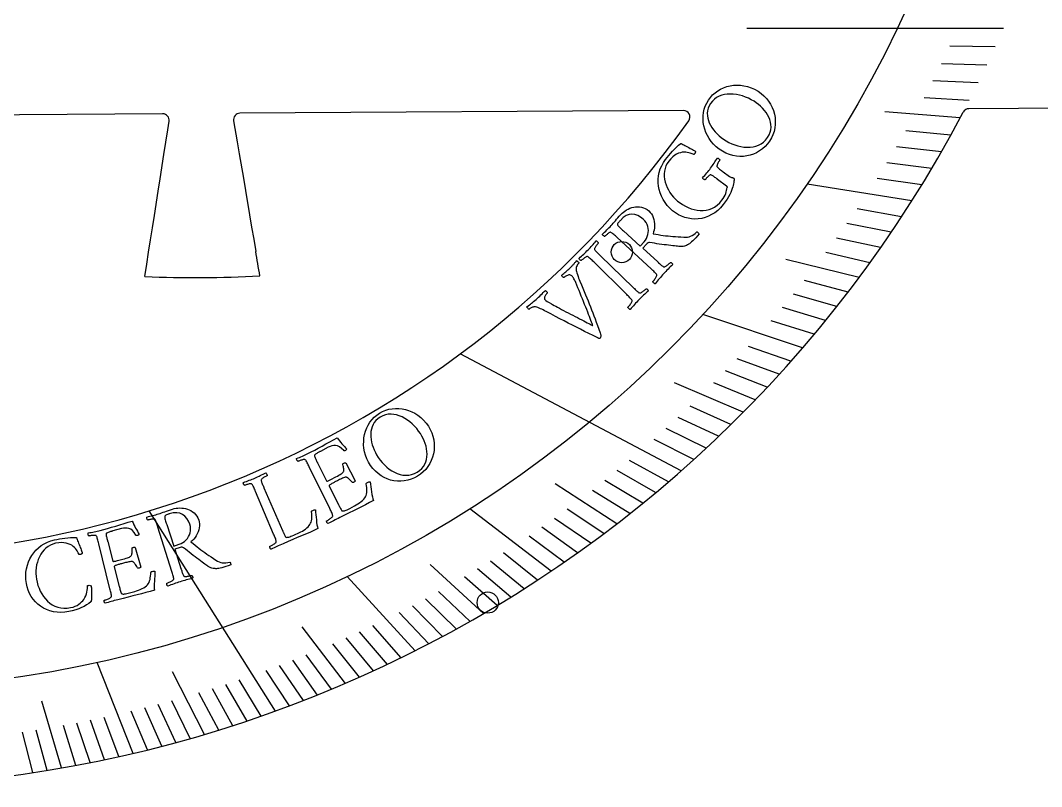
# Model space of a CAD drawing. Header units: millimetres. Extents: x -49 to 68, y -60 to 68.
# Drawn here: x 6.77 to 46.25, y -29.31 to 0.32 of the extents above; entities that cross this region are included whole.
import ezdxf

# ---------------------------------------------------------------- set-up
doc = ezdxf.new("R2010")
doc.units = ezdxf.units.MM
for name, color, linetype in [('CUT_INNER', 6, 'Continuous'), ('CUT_OUTER', 1, 'Continuous'), ('ENGRAVE', 7, 'Continuous'), ('ENGRAVE_FINE', 8, 'Continuous'), ('TEXT', 5, 'Continuous')]:
    doc.layers.add(name, color=color, linetype=linetype)

msp = doc.modelspace()

# ---------------------------------------------------------------- linework, layer by layer
at = {"layer": 'CUT_INNER'}
for points in [[(12.27, -3.2945), (4.8841, -3.3415)], [(32.3988, -3.1665), (15.2601, -3.2755)], [(11.5824, -9.5868), (11.583, -9.5812), (11.6557, -9.1149), (11.7294, -8.6427), (11.803, -8.1705), (11.8767, -7.6983), (11.9503, -7.2261), (12.0976, -6.2817), (12.1713, -5.8095), (12.3186, -4.8651), (12.3923, -4.3929), (12.4659, -3.9207), (12.5186, -3.583)], [(15.0152, -3.5672), (15.1518, -4.3753), (15.2314, -4.8466), (15.3908, -5.789), (15.4704, -6.2603), (15.6297, -7.2027), (15.7094, -7.6739), (15.789, -8.1452), (15.8687, -8.6164)]]:
    msp.add_lwpolyline(points, dxfattribs=at)
for centre, radius, start, end in [((12.2716, -3.5445), 0.25, 351.13453, 90.36442), ((15.2617, -3.5255), 0.25, 90.36442, 189.5943), ((32.4004, -3.4165), 0.25, 324.66797, 90.36442), ((0.0003, 19.5449), 39.9614, 256.56159, 324.67547), ((-804.9829, -147.6114), 832.5365, 9.5449902, 9.6107486), ((13.5118, 36.5333), 46.1605, 267.60449, 273.12434)]:
    msp.add_arc(centre, radius, start, end, dxfattribs=at)
at = {"layer": 'CUT_OUTER'}
msp.add_lwpolyline([(68.3372, -2.9305), (68.3365, -2.9376), (68.3305, -2.938), (43.4401, -3.0963)], dxfattribs=at)
for centre, radius, start, end in [((43.4417, -3.3463), 0.25, 90.36442, 152.05078), ((0.0004, 19.5452), 48.8536, 258.21708, 332.21374)]:
    msp.add_arc(centre, radius, start, end, dxfattribs=at)
at = {"layer": 'ENGRAVE'}
for points in [[(44.7739, 0), (34.8561, 0)], [(41.2293, -6.6627), (37.1851, -6.0091)], [(37.0095, -12.3453), (33.1532, -11.0589)], [(32.3117, -17.0971), (23.7709, -12.5779)], [(16.6263, -26.3923), (11.7491, -18.6504)], [(27.2826, -20.9808), (24.1464, -18.569)], [(22.0287, -24.0602), (19.4008, -21.1899)], [(11.1294, -28.024), (9.7344, -24.5113)]]:
    msp.add_lwpolyline(points, dxfattribs=at)
for centre, radius in [((0, 19.5457), 45.1196), ((30.0209, -8.641), 0.4104), ((24.8383, -22.1944), 0.4104)]:
    msp.add_circle(centre, radius, dxfattribs=at)
at = {"layer": 'ENGRAVE_FINE'}
for points in [[(44.4567, -0.7112), (42.7049, -0.6832)], [(44.1305, -1.4124), (42.3794, -1.3563)], [(43.7955, -2.1035), (42.0459, -2.0195)], [(43.4522, -2.7847), (41.7044, -2.6727)], [(43.1006, -3.4559), (40.185, -3.2221)], [(42.7412, -4.1171), (40.9988, -3.9492)], [(42.3741, -4.7683), (40.6352, -4.5727)], [(41.9996, -5.4097), (40.2647, -5.1862)], [(41.6179, -6.0411), (39.8876, -5.7899)], [(40.834, -7.2744), (39.1143, -6.968)], [(40.4323, -7.8764), (38.7187, -7.5425)], [(40.0242, -8.4686), (38.3173, -8.1074)], [(39.6101, -9.0511), (37.9104, -8.6627)], [(39.1902, -9.6239), (36.3641, -8.9299)], [(38.7646, -10.1872), (37.0808, -9.7447)], [(38.3335, -10.7409), (36.6585, -10.2715)], [(37.8972, -11.2851), (36.2314, -10.7891)], [(37.4558, -11.8199), (35.7997, -11.2973)], [(36.5584, -12.8614), (34.9234, -12.2862)], [(36.1028, -13.3682), (34.479, -12.7669)], [(35.6428, -13.8658), (34.0308, -13.2387)], [(34.7101, -14.8337), (32.0601, -13.7012)], [(35.1785, -14.3543), (33.5787, -13.7016)], [(34.2378, -15.3042), (32.664, -14.6007)], [(33.7616, -15.7656), (32.2015, -15.0371)], [(33.2818, -16.2182), (31.7359, -15.4649)], [(32.7984, -16.662), (31.2672, -15.8841)], [(31.8216, -17.5234), (30.3211, -16.6971)], [(31.3284, -17.9412), (29.8439, -17.091)], [(29.8311, -19.1434), (27.4379, -17.6076)], [(30.8322, -18.3504), (29.3642, -17.4766)], [(30.333, -18.7511), (28.882, -17.8541)], [(28.8191, -19.9029), (27.4215, -18.9377)], [(29.3264, -19.5273), (27.9105, -18.5845)], [(28.3093, -20.2704), (26.9303, -19.283)], [(27.7971, -20.6296), (26.4372, -19.6204)], [(26.7659, -21.3239), (25.4454, -20.2719)], [(24.6784, -22.6172), (22.6145, -20.7257)], [(25.7261, -21.9863), (24.4466, -20.8928)], [(26.247, -21.6591), (24.9468, -20.5862)], [(25.2032, -22.3057), (23.9448, -21.192)], [(23.6235, -23.2172), (22.4306, -22.0449)], [(24.1518, -22.9211), (22.9367, -21.7679)], [(23.0935, -23.5058), (21.9232, -22.3146)], [(22.5619, -23.7867), (21.4145, -22.5771)], [(19.3423, -25.3165), (17.6697, -23.1273)], [(21.4941, -24.3261), (20.3937, -23.0807)], [(20.4208, -24.8359), (19.3685, -23.5562)], [(20.9581, -24.5847), (19.8816, -23.3219)], [(19.8821, -25.0798), (18.8545, -23.7835)], [(18.259, -25.7681), (17.307, -24.4245)], [(18.8012, -25.5459), (17.8236, -24.2176)], [(17.1715, -26.1913), (16.2713, -24.8182)], [(17.7158, -25.9833), (16.7895, -24.6247)], [(13.8869, -27.2933), (12.6556, -24.8732)], [(16.0801, -26.5864), (15.2328, -25.1854)], [(14.9851, -26.9536), (14.1917, -25.5265)], [(15.533, -26.7734), (14.7125, -25.3592)], [(8.3583, -28.5882), (7.6047, -26.0106)], [(13.3367, -27.4529), (12.626, -25.9899)], [(14.4364, -27.1268), (13.6703, -25.6874)], [(11.6821, -27.8912), (11.056, -26.3964)], [(12.2343, -27.7518), (11.5798, -26.2672)], [(12.7858, -27.6057), (12.1031, -26.1317)], [(10.0224, -28.2694), (9.4825, -26.7468)], [(10.5762, -28.15), (10.0074, -26.6361)], [(7.2469, -28.768), (6.854, -27.2083)], [(7.8028, -28.6814), (7.3802, -27.1281)], [(8.9134, -28.4885), (8.4319, -26.9496)], [(9.4681, -28.3823), (8.9574, -26.8512)]]:
    msp.add_lwpolyline(points, dxfattribs=at)
at = {"layer": 'TEXT'}
for points in [[(33.3668, -2.7675), (33.445, -2.6619), (33.5315, -2.5662), (33.6264, -2.4806), (33.7299, -2.4048), (33.8402, -2.3396), (33.956, -2.2858), (34.0773, -2.2434), (34.2042, -2.2123), (34.3349, -2.1929), (34.4679, -2.1859), (34.6031, -2.1911), (34.7406, -2.2088), (34.8786, -2.2399), (35.0153, -2.2857), (35.1507, -2.3463), (35.2848, -2.4218), (35.405, -2.5047), (35.5137, -2.5965), (35.6107, -2.6972), (35.696, -2.8071), (35.7695, -2.9238), (35.8309, -3.0452), (35.8804, -3.1714), (35.9177, -3.3023), (35.9423, -3.4358), (35.9533, -3.57), (35.9509, -3.7047), (35.935, -3.8399), (35.9053, -3.9733), (35.8613, -4.1026), (35.8032, -4.2277), (35.7309, -4.3485), (35.6483, -4.46), (35.5567, -4.5611), (35.4561, -4.6515), (35.3467, -4.7314), (35.2304, -4.7994), (35.1094, -4.8544), (34.9836, -4.8963), (34.8532, -4.9253), (34.72, -4.9408), (34.5855, -4.9428), (34.45, -4.9313), (34.3133, -4.9062), (34.1776, -4.8671), (34.0447, -4.8132), (33.9147, -4.7447), (33.7874, -4.6617), (33.6725, -4.5713), (33.5693, -4.473), (33.4775, -4.367), (33.3971, -4.2533), (33.3282, -4.1342), (33.2709, -4.012), (33.2253, -3.8867), (33.1912, -3.7583), (33.1691, -3.6286), (33.1595, -3.4993), (33.1625, -3.3704), (33.1779, -3.2418), (33.206, -3.1159), (33.2468, -2.995), (33.3004, -2.8789), (33.3668, -2.7675)], [(33.4528, -2.8943), (33.3975, -2.9884), (33.3573, -3.083), (33.3325, -3.1781), (33.3229, -3.2739), (33.3264, -3.3693), (33.3407, -3.4634), (33.366, -3.5562), (33.4022, -3.6477), (33.4477, -3.7373), (33.5009, -3.8241), (33.5618, -3.9084), (33.6305, -3.9899), (33.7047, -4.0677), (33.7823, -4.1405), (33.8634, -4.2085), (33.948, -4.2715), (34.0506, -4.3385), (34.1578, -4.3986), (34.2695, -4.4516), (34.3858, -4.4976), (34.5045, -4.5353), (34.6234, -4.5632), (34.7424, -4.5814), (34.8615, -4.5899), (34.9788, -4.5874), (35.0921, -4.573), (35.2013, -4.5466), (35.3066, -4.5081), (35.4056, -4.4561), (35.4962, -4.3893), (35.5783, -4.3077), (35.6518, -4.2113), (35.7104, -4.1111), (35.753, -4.0109), (35.7795, -3.9106), (35.7899, -3.8105), (35.7863, -3.7112), (35.7709, -3.6137), (35.7437, -3.5178), (35.7047, -3.4236), (35.6559, -3.3323), (35.5991, -3.2447), (35.5344, -3.161), (35.4618, -3.081), (35.3837, -3.0056), (35.3025, -2.9356), (35.2182, -2.871), (35.1308, -2.8118), (35.0254, -2.7496), (34.916, -2.6945), (34.8028, -2.6466), (34.6856, -2.6057), (34.5667, -2.5729), (34.4483, -2.5495), (34.3302, -2.5353), (34.2124, -2.5304), (34.0973, -2.5354), (33.9869, -2.5511), (33.8812, -2.5776), (33.7803, -2.6148), (33.6858, -2.6641), (33.5998, -2.7272), (33.5222, -2.8039), (33.4528, -2.8943)], [(33.7245, -5.8305), (33.7193, -5.8266), (33.7142, -5.8227), (33.709, -5.8188), (33.7038, -5.8149), (33.6987, -5.8111), (33.6935, -5.8072), (33.6884, -5.8033), (33.6832, -5.7994), (33.6512, -5.7755), (33.6206, -5.753), (33.5913, -5.7317), (33.5633, -5.7119), (33.5368, -5.6941), (33.5119, -5.6792), (33.4885, -5.6671), (33.4666, -5.6579), (33.4534, -5.6551), (33.4369, -5.6589), (33.4171, -5.6693), (33.3941, -5.6862), (33.3697, -5.7069), (33.3458, -5.7286), (33.3224, -5.7514), (33.2995, -5.7753), (33.2788, -5.7979), (33.2617, -5.817), (33.2484, -5.8325), (33.2387, -5.8444), (33.2271, -5.8428), (33.2138, -5.8381), (33.1987, -5.8304), (33.1818, -5.8197), (33.1661, -5.8075), (33.1544, -5.7954), (33.1467, -5.7833), (33.143, -5.7713), (33.1833, -5.7224), (33.2234, -5.6746), (33.2632, -5.6279), (33.3027, -5.5824), (33.3415, -5.537), (33.3795, -5.4909), (33.4166, -5.4442), (33.4527, -5.3967), (33.4886, -5.3476), (33.5224, -5.2992), (33.5542, -5.2517), (33.584, -5.205), (33.6137, -5.158), (33.6451, -5.1092), (33.6783, -5.0588), (33.7133, -5.0067), (33.7259, -5.0068), (33.7396, -5.0108), (33.7546, -5.0185), (33.7708, -5.0301), (33.7858, -5.0432), (33.7975, -5.0555), (33.8058, -5.067), (33.8107, -5.0777), (33.8021, -5.0902), (33.7912, -5.1071), (33.7782, -5.1283), (33.763, -5.1539), (33.7475, -5.1816), (33.7334, -5.209), (33.7207, -5.2361), (33.7096, -5.2631), (33.7015, -5.288), (33.6979, -5.3089), (33.6989, -5.3259), (33.7044, -5.339), (33.7222, -5.3615), (33.7441, -5.3849), (33.7701, -5.4089), (33.8003, -5.4337), (33.8332, -5.4592), (33.8677, -5.4855), (33.9035, -5.5125), (33.9409, -5.5403), (34.1796, -5.7168), (34.2064, -5.7348), (34.2313, -5.7482), (34.2543, -5.7568), (34.2756, -5.7606), (34.2951, -5.7632), (34.313, -5.7679), (34.3292, -5.7749), (34.3439, -5.784), (34.3501, -5.7896), (34.3549, -5.7962), (34.3584, -5.8038), (34.3604, -5.8124), (34.3609, -5.8243), (34.36, -5.8419), (34.3575, -5.8652), (34.3535, -5.8941), (34.3443, -5.9466), (34.3334, -6.0023), (34.3208, -6.0611), (34.3063, -6.1232), (34.2877, -6.1892), (34.2627, -6.2601), (34.2312, -6.3358), (34.1932, -6.4163), (34.1461, -6.5029), (34.0877, -6.5971), (34.0176, -6.6987), (33.936, -6.8076), (33.8356, -6.9254), (33.728, -7.0291), (33.6134, -7.1187), (33.492, -7.1941), (33.3661, -7.2555), (33.2377, -7.303), (33.1071, -7.3365), (32.9742, -7.3562), (32.8411, -7.3622), (32.7096, -7.3551), (32.5796, -7.3348), (32.4513, -7.3014), (32.3263, -7.2552), (32.2064, -7.1965), (32.0915, -7.1255), (31.9815, -7.0422), (31.8732, -6.9438), (31.7767, -6.8384), (31.6919, -6.7261), (31.6186, -6.607), (31.5569, -6.483), (31.507, -6.356), (31.4688, -6.2259), (31.4422, -6.0929), (31.4282, -5.9587), (31.4276, -5.8249), (31.4405, -5.6917), (31.4668, -5.5588), (31.5069, -5.4282), (31.5614, -5.3017), (31.6302, -5.1794), (31.7134, -5.0609), (31.7752, -4.9829), (31.8399, -4.9042), (31.9074, -4.8247), (31.9779, -4.7446), (32.0517, -4.665), (32.1293, -4.5871), (32.2105, -4.511), (32.2954, -4.4365), (32.3004, -4.4391), (32.3153, -4.4468), (32.3401, -4.4596), (32.3748, -4.4775), (32.4161, -4.499), (32.4606, -4.5226), (32.5083, -4.5481), (32.5592, -4.5757), (32.6105, -4.6035), (32.6595, -4.63), (32.7062, -4.655), (32.7506, -4.6787), (32.7893, -4.6994), (32.8189, -4.7156), (32.8395, -4.7274), (32.8509, -4.7347), (32.8579, -4.7398), (32.8623, -4.7483), (32.8643, -4.7601), (32.8637, -4.7753), (32.8609, -4.7918), (32.8561, -4.8073), (32.8492, -4.822), (32.8403, -4.8359), (32.8312, -4.8467), (32.8215, -4.8557), (32.8111, -4.863), (32.8, -4.8684), (32.7751, -4.8568), (32.7433, -4.8437), (32.7046, -4.829), (32.6591, -4.8127), (32.6078, -4.7978), (32.5519, -4.7872), (32.4915, -4.7808), (32.4266, -4.7787), (32.3582, -4.7835), (32.2877, -4.7978), (32.215, -4.8216), (32.1401, -4.8548), (32.064, -4.9004), (31.9878, -4.9613), (31.9115, -5.0376), (31.8348, -5.1291), (31.7734, -5.2187), (31.7254, -5.3124), (31.6906, -5.41), (31.669, -5.5118), (31.6595, -5.6159), (31.6608, -5.7209), (31.6731, -5.8266), (31.6962, -5.933), (31.729, -6.0385), (31.7703, -6.1411), (31.82, -6.2408), (31.8783, -6.3376), (31.9436, -6.4297), (32.0145, -6.5154), (32.091, -6.5945), (32.1732, -6.6671), (32.2704, -6.741), (32.3721, -6.8078), (32.4782, -6.8675), (32.5887, -6.9199), (32.7021, -6.9635), (32.8165, -6.9967), (32.9322, -7.0194), (33.0489, -7.0315), (33.1653, -7.0318), (33.2796, -7.0189), (33.3918, -6.9929), (33.5018, -6.9536), (33.608, -6.8996), (33.7084, -6.8294), (33.803, -6.7429), (33.8916, -6.6402), (33.9386, -6.5746), (33.9783, -6.509), (34.0105, -6.4437), (34.0353, -6.3787), (34.0549, -6.3153), (34.0718, -6.255), (34.0859, -6.1978), (34.0972, -6.1437), (34.0993, -6.1331), (34.0992, -6.124), (34.097, -6.1164), (34.0927, -6.1103), (34.087, -6.1048), (34.0804, -6.099), (34.073, -6.0929), (34.0648, -6.0866)], [(29.9798, -7.1911), (30.0273, -7.1422), (30.0799, -7.0963), (30.1375, -7.0534), (30.2002, -7.0136), (30.2665, -6.978), (30.335, -6.948), (30.4056, -6.9234), (30.4785, -6.9044), (30.5526, -6.8921), (30.6272, -6.8878), (30.7022, -6.8916), (30.7777, -6.9035), (30.8525, -6.9247), (30.9256, -6.9566), (30.9969, -6.9992), (31.0665, -7.0525), (31.1199, -7.105), (31.1659, -7.1646), (31.2044, -7.2313), (31.2353, -7.3051), (31.2588, -7.3833), (31.2752, -7.4631), (31.2843, -7.5447), (31.2862, -7.6278), (31.2812, -7.7099), (31.2694, -7.788), (31.2509, -7.8622), (31.2257, -7.9324), (31.3299, -7.9511), (31.4307, -7.9679), (31.528, -7.9828), (31.6219, -7.9959), (31.7143, -8.0074), (31.8073, -8.0178), (31.9009, -8.027), (31.9951, -8.035), (32.0922, -8.0423), (32.1945, -8.0497), (32.3021, -8.0569), (32.415, -8.064), (32.4882, -8.0651), (32.5569, -8.0597), (32.6212, -8.0479), (32.681, -8.0297), (32.739, -8.003), (32.7978, -7.966), (32.8576, -7.9185), (32.9181, -7.8607), (32.9307, -7.8619), (32.9441, -7.8681), (32.9583, -7.8792), (32.9733, -7.8952), (32.987, -7.912), (32.9973, -7.9252), (33.0043, -7.9349), (33.0079, -7.9411), (32.9412, -8.0195), (32.8787, -8.0896), (32.8205, -8.1515), (32.7665, -8.2051), (32.7175, -8.2506), (32.674, -8.2882), (32.6361, -8.318), (32.6037, -8.3399), (32.5806, -8.3518), (32.5528, -8.3655), (32.5203, -8.3808), (32.4831, -8.3979), (32.441, -8.4132), (32.3938, -8.4233), (32.3414, -8.4282), (32.2839, -8.4279), (32.2575, -8.4259), (32.2214, -8.4227), (32.1757, -8.4184), (32.1204, -8.4128), (32.0571, -8.4059), (31.9877, -8.3979), (31.9122, -8.3887), (31.8305, -8.3783), (31.7444, -8.3669), (31.6554, -8.355), (31.5637, -8.3426), (31.4691, -8.3296), (31.3738, -8.316), (31.28, -8.302), (31.1875, -8.2875), (31.0964, -8.2726), (31.0657, -8.273), (31.0349, -8.2832), (31.0039, -8.3033), (30.9727, -8.3332), (30.8271, -8.4941), (31.4064, -9.021), (31.4112, -9.0253), (31.4159, -9.0297), (31.4207, -9.034), (31.4255, -9.0384), (31.4303, -9.0427), (31.435, -9.047), (31.4398, -9.0514), (31.4446, -9.0557), (31.4742, -9.0825), (31.5026, -9.1078), (31.5298, -9.1316), (31.5558, -9.154), (31.5806, -9.1741), (31.6041, -9.1913), (31.6263, -9.2054), (31.6473, -9.2165), (31.6602, -9.2179), (31.6771, -9.2141), (31.698, -9.205), (31.7229, -9.1908), (31.7497, -9.173), (31.7762, -9.1535), (31.8025, -9.1323), (31.8284, -9.1093), (31.8521, -9.0872), (31.8715, -9.0686), (31.8866, -9.0536), (31.8975, -9.042), (31.909, -9.0445), (31.922, -9.0501), (31.9366, -9.0589), (31.9526, -9.0708), (31.9673, -9.0842), (31.978, -9.0973), (31.9846, -9.11), (31.9872, -9.1224), (31.9406, -9.1681), (31.8951, -9.2128), (31.8506, -9.2567), (31.8072, -9.2996), (31.7643, -9.3427), (31.7214, -9.3868), (31.6785, -9.432), (31.6355, -9.4783), (31.5941, -9.5239), (31.5528, -9.5705), (31.5117, -9.6179), (31.4708, -9.6663), (31.4298, -9.7153), (31.3885, -9.7649), (31.347, -9.815), (31.3052, -9.8656), (31.2926, -9.8641), (31.2794, -9.8586), (31.2654, -9.8491), (31.2508, -9.8356), (31.2376, -9.8206), (31.2276, -9.8069), (31.2208, -9.7944), (31.2174, -9.7831), (31.228, -9.7713), (31.2417, -9.7549), (31.2585, -9.734), (31.2785, -9.7085), (31.2993, -9.6806), (31.3185, -9.6524), (31.3361, -9.6238), (31.3521, -9.5949), (31.3647, -9.5683), (31.3718, -9.5468), (31.3735, -9.5303), (31.3698, -9.5189), (31.3548, -9.4944), (31.3357, -9.4687), (31.3125, -9.4419), (31.2853, -9.4139), (31.2553, -9.3849), (31.224, -9.355), (31.1913, -9.3242), (31.1573, -9.2925), (29.8377, -8.0768), (29.8034, -8.0452), (29.7699, -8.0147), (29.7372, -7.9853), (29.7053, -7.957), (29.6747, -7.9313), (29.6458, -7.9096), (29.6187, -7.8921), (29.5933, -7.8785), (29.5806, -7.8744), (29.5644, -7.8764), (29.5447, -7.8846), (29.5215, -7.899), (29.4965, -7.9169), (29.4718, -7.9357), (29.4474, -7.9554), (29.4231, -7.976), (29.4009, -7.9956), (29.3827, -8.0121), (29.3683, -8.0256), (29.3579, -8.0361), (29.3467, -8.0332), (29.334, -8.027), (29.3198, -8.0178), (29.3042, -8.0054), (29.2898, -7.9916), (29.2793, -7.9784), (29.2727, -7.9658), (29.2701, -7.9536), (29.3136, -7.9106), (29.3567, -7.8683), (29.3994, -7.8266), (29.4417, -7.7856), (29.4835, -7.7448), (29.5243, -7.7035), (29.5644, -7.6618), (29.6037, -7.6197), (29.6444, -7.5748), (29.6863, -7.5278), (29.7292, -7.4787), (29.7732, -7.4274), (29.8195, -7.3733), (29.8694, -7.316), (29.9228, -7.2552), (29.9798, -7.1911)], [(30.8472, -7.3655), (30.7422, -7.2858), (30.6348, -7.2277), (30.525, -7.1911), (30.4128, -7.1758), (30.2999, -7.1873), (30.1877, -7.2309), (30.0759, -7.3067), (29.9645, -7.4146), (29.9506, -7.4303), (29.9339, -7.4501), (29.9143, -7.4738), (29.8918, -7.5015), (29.8717, -7.5293), (29.8594, -7.5533), (29.8547, -7.5736), (29.8579, -7.5902), (29.8697, -7.6109), (29.8878, -7.6348), (29.912, -7.6619), (29.9425, -7.6922), (29.9762, -7.7241), (30.0102, -7.756), (30.0447, -7.7878), (30.0795, -7.8197), (30.7316, -8.4072), (30.8796, -8.2437), (30.9293, -8.1813), (30.9707, -8.1139), (31.0036, -8.0416), (31.0281, -7.9644), (31.0433, -7.8847), (31.0483, -7.8051), (31.0431, -7.7255), (31.0277, -7.646), (31.0011, -7.5688), (30.9621, -7.4964), (30.9108, -7.4286), (30.8472, -7.3655)], [(28.7148, -8.5576), (28.7558, -8.5151), (28.7957, -8.4724), (28.8343, -8.4297), (28.8718, -8.387), (28.9092, -8.3438), (28.9477, -8.2999), (28.9871, -8.2551), (29.0275, -8.2096), (29.0398, -8.2116), (29.0528, -8.2174), (29.0665, -8.2272), (29.081, -8.2408), (29.0942, -8.2558), (29.1043, -8.2694), (29.111, -8.2818), (29.1146, -8.2928), (29.1046, -8.3039), (29.0916, -8.3192), (29.0756, -8.3388), (29.0567, -8.3626), (29.0368, -8.3885), (29.0183, -8.4142), (29.001, -8.4397), (28.985, -8.465), (28.9723, -8.4885), (28.9651, -8.5087), (28.9633, -8.5256), (28.967, -8.5392), (28.9797, -8.5593), (28.9957, -8.5807), (29.0148, -8.6034), (29.0372, -8.6275), (29.0619, -8.6527), (29.0879, -8.6788), (29.1152, -8.7058), (29.1439, -8.7338), (29.1485, -8.7383), (29.1531, -8.7428), (29.1577, -8.7473), (29.1624, -8.7518), (29.167, -8.7563), (29.1716, -8.7608), (29.1763, -8.7653), (29.1809, -8.7698), (30.4685, -10.0192), (30.4732, -10.0237), (30.4778, -10.0282), (30.4824, -10.0327), (30.4871, -10.0372), (30.4917, -10.0417), (30.4963, -10.0462), (30.501, -10.0507), (30.5056, -10.0552), (30.5343, -10.0829), (30.5619, -10.1091), (30.5884, -10.1338), (30.6136, -10.157), (30.6377, -10.1779), (30.6607, -10.1958), (30.6824, -10.2106), (30.703, -10.2224), (30.7159, -10.2242), (30.7329, -10.221), (30.7541, -10.2126), (30.7794, -10.1991), (30.8068, -10.1822), (30.8339, -10.1636), (30.8608, -10.1432), (30.8875, -10.1211), (30.9118, -10.0998), (30.9318, -10.0819), (30.9475, -10.0673), (30.9587, -10.0561), (30.9701, -10.0589), (30.983, -10.065), (30.9972, -10.0742), (31.0128, -10.0867), (31.0271, -10.1005), (31.0374, -10.1139), (31.0436, -10.1269), (31.0458, -10.1394), (30.9977, -10.1835), (30.9508, -10.2268), (30.9049, -10.2691), (30.8601, -10.3106), (30.8159, -10.3523), (30.7716, -10.395), (30.7272, -10.4388), (30.6828, -10.4837), (30.6399, -10.528), (30.5972, -10.5732), (30.5546, -10.6193), (30.5121, -10.6663), (30.4695, -10.714), (30.4267, -10.7622), (30.3836, -10.8109), (30.3402, -10.8602), (30.3276, -10.8583), (30.3145, -10.8523), (30.3009, -10.8423), (30.2868, -10.8284), (30.274, -10.813), (30.2644, -10.799), (30.2581, -10.7863), (30.2551, -10.7749), (30.266, -10.7634), (30.2803, -10.7475), (30.2978, -10.7271), (30.3186, -10.7023), (30.3402, -10.6751), (30.3603, -10.6474), (30.3788, -10.6194), (30.3958, -10.5911), (30.4092, -10.5649), (30.417, -10.5437), (30.4192, -10.5273), (30.4159, -10.5157), (30.4017, -10.4907), (30.3834, -10.4644), (30.3611, -10.4369), (30.3348, -10.408), (30.3058, -10.3781), (30.2755, -10.3472), (30.2438, -10.3153), (30.2108, -10.2825), (28.9341, -9.022), (28.9008, -8.9893), (28.8683, -8.9577), (28.8365, -8.9273), (28.8056, -8.898), (28.7758, -8.8713), (28.7476, -8.8487), (28.7211, -8.8303), (28.6961, -8.8159), (28.6836, -8.8114), (28.6674, -8.8129), (28.6474, -8.8204), (28.6237, -8.8341), (28.5981, -8.8512), (28.5725, -8.8695), (28.547, -8.8889), (28.5215, -8.9094), (28.498, -8.9289), (28.4788, -8.9452), (28.4637, -8.9586), (28.4529, -8.9688), (28.4418, -8.9655), (28.4293, -8.9589), (28.4154, -8.9492), (28.4002, -8.9363), (28.3862, -8.9221), (28.3762, -8.9086), (28.37, -8.8957), (28.3678, -8.8835), (28.4128, -8.8418), (28.4575, -8.8006), (28.5019, -8.7599), (28.5462, -8.7197), (28.5898, -8.6796), (28.6325, -8.6392), (28.6742, -8.5985), (28.7148, -8.5576)], [(26.7083, -10.471), (26.7567, -10.4274), (26.8036, -10.3837), (26.8492, -10.3401), (26.8935, -10.2965), (26.9369, -10.2532), (26.98, -10.2103), (27.0229, -10.1679), (27.0655, -10.126), (27.0752, -10.1316), (27.0867, -10.1409), (27.1, -10.1541), (27.115, -10.1712), (27.1285, -10.1885), (27.1373, -10.2025), (27.1413, -10.2132), (27.1406, -10.2206), (27.133, -10.2285), (27.1223, -10.2409), (27.1085, -10.258), (27.0916, -10.2798), (27.0741, -10.3043), (27.0586, -10.33), (27.0452, -10.3567), (27.0337, -10.3845), (27.027, -10.412), (27.028, -10.4381), (27.0366, -10.4627), (27.053, -10.4858), (27.0856, -10.5151), (27.1373, -10.5517), (27.2083, -10.5956), (27.2986, -10.6467), (27.3463, -10.6726), (27.4015, -10.7023), (27.464, -10.7358), (27.534, -10.773), (27.6095, -10.8132), (27.6889, -10.8554), (27.7719, -10.8995), (27.8588, -10.9457), (27.9477, -10.9927), (28.0369, -11.0393), (28.1264, -11.0857), (28.2161, -11.1317), (28.3042, -11.1767), (28.3887, -11.2199), (28.4695, -11.2613), (28.5467, -11.301), (28.6186, -11.3379), (28.6836, -11.3713), (28.7418, -11.4011), (28.7931, -11.4274), (28.8356, -11.4491), (28.8672, -11.465), (28.888, -11.4752), (28.8979, -11.4798), (28.8929, -11.4644), (28.8832, -11.4369), (28.8687, -11.3973), (28.8495, -11.3455), (28.8264, -11.2838), (28.7999, -11.2144), (28.7703, -11.1373), (28.7373, -11.0526), (28.7018, -10.9619), (28.6643, -10.8666), (28.6249, -10.7668), (28.5835, -10.6625), (28.5409, -10.5556), (28.4977, -10.4481), (28.454, -10.34), (28.4097, -10.2312), (28.3657, -10.1238), (28.3227, -10.0197), (28.2809, -9.919), (28.2402, -9.8216), (28.2246, -9.7851), (28.2075, -9.7486), (28.1888, -9.712), (28.1687, -9.6754), (28.148, -9.6409), (28.1276, -9.6104), (28.1076, -9.5841), (28.088, -9.562), (28.0631, -9.5412), (28.0362, -9.5283), (28.0072, -9.5233), (27.9763, -9.5262), (27.9448, -9.5344), (27.9146, -9.5452), (27.8854, -9.5587), (27.8573, -9.5747), (27.8321, -9.591), (27.8116, -9.605), (27.7957, -9.6169), (27.7844, -9.6265), (27.7745, -9.6265), (27.7625, -9.6214), (27.7485, -9.6111), (27.7325, -9.5958), (27.7176, -9.5786), (27.7069, -9.5629), (27.7005, -9.5488), (27.6984, -9.5361), (27.7395, -9.5001), (27.7796, -9.4653), (27.8187, -9.4317), (27.8569, -9.3993), (27.8949, -9.3666), (27.9333, -9.3323), (27.9723, -9.2962), (28.0117, -9.2584), (28.0437, -9.2271), (28.072, -9.199), (28.0965, -9.1741), (28.1174, -9.1523), (28.1362, -9.1322), (28.1547, -9.112), (28.1727, -9.0918), (28.1904, -9.0715), (28.209, -9.0502), (28.2297, -9.0267), (28.2526, -9.001), (28.2777, -8.9732), (28.2876, -8.9785), (28.2995, -8.9879), (28.3133, -9.0015), (28.3291, -9.0192), (28.3433, -9.0368), (28.3527, -9.0503), (28.3571, -9.0595), (28.3567, -9.0645), (28.346, -9.077), (28.3316, -9.0969), (28.3134, -9.1244), (28.2913, -9.1593), (28.2708, -9.1984), (28.2571, -9.2383), (28.2502, -9.2789), (28.2502, -9.3203), (28.2548, -9.3536), (28.2651, -9.3968), (28.281, -9.4499), (28.3025, -9.5128), (28.3269, -9.5797), (28.3516, -9.6444), (28.3766, -9.7069), (28.4019, -9.7672), (28.4604, -9.907), (28.5162, -10.0412), (28.5693, -10.1696), (28.6197, -10.2923), (28.6681, -10.4112), (28.7153, -10.5284), (28.761, -10.6438), (28.8055, -10.7574), (28.8497, -10.8712), (28.8945, -10.9872), (28.94, -11.1056), (28.9862, -11.2262), (29.0335, -11.3514), (29.0827, -11.4838), (29.1336, -11.6233), (29.1861, -11.7699), (29.1987, -11.8097), (29.2062, -11.8453), (29.2087, -11.8767), (29.2062, -11.904), (29.1999, -11.9279), (29.1907, -11.9492), (29.1787, -11.968), (29.164, -11.9842), (29.1582, -11.9872), (29.1504, -11.9872), (29.1407, -11.9844), (29.1289, -11.9785), (29.1169, -11.9719), (29.1061, -11.9667), (29.0966, -11.9628), (29.0883, -11.9604), (28.9115, -11.8731), (28.741, -11.7881), (28.5768, -11.7057), (28.4189, -11.6257), (28.2636, -11.5466), (28.1073, -11.4663), (27.95, -11.3851), (27.7917, -11.3028), (27.6288, -11.2179), (27.4575, -11.1288), (27.2779, -11.0354), (27.0901, -10.9376), (27.0327, -10.9073), (26.9777, -10.8791), (26.9251, -10.8532), (26.8748, -10.8294), (26.826, -10.808), (26.7777, -10.789), (26.7298, -10.7724), (26.6824, -10.7582), (26.6623, -10.7541), (26.6402, -10.7538), (26.616, -10.7575), (26.5898, -10.7651), (26.5632, -10.7752), (26.5379, -10.7863), (26.5138, -10.7984), (26.491, -10.8116), (26.4704, -10.8245), (26.453, -10.8361), (26.4389, -10.8463), (26.428, -10.8551), (26.4242, -10.8535), (26.4161, -10.8461), (26.4036, -10.8329), (26.3868, -10.8139), (26.3701, -10.7944), (26.3583, -10.7796), (26.3512, -10.7695), (26.3489, -10.7641), (26.4008, -10.722), (26.4483, -10.6839), (26.4915, -10.6498), (26.5304, -10.6197), (26.5692, -10.5894), (26.6117, -10.5545), (26.6581, -10.5151), (26.7083, -10.471)], [(20.6588, -14.87), (20.7746, -14.8078), (20.8936, -14.7582), (21.016, -14.7212), (21.1419, -14.6968), (21.2695, -14.6849), (21.3972, -14.6857), (21.525, -14.699), (21.653, -14.725), (21.7795, -14.7633), (21.9028, -14.8137), (22.0228, -14.8761), (22.1397, -14.9507), (22.2512, -15.0377), (22.3553, -15.1375), (22.4519, -15.2501), (22.5409, -15.3755), (22.6143, -15.5018), (22.6735, -15.6312), (22.7182, -15.7637), (22.7485, -15.8994), (22.7651, -16.0363), (22.7689, -16.1724), (22.7598, -16.3076), (22.7378, -16.4419), (22.703, -16.5731), (22.6558, -16.6992), (22.5961, -16.82), (22.5241, -16.9355), (22.4402, -17.0434), (22.3453, -17.1416), (22.2394, -17.23), (22.1225, -17.3084), (22.0002, -17.374), (21.8742, -17.4263), (21.7446, -17.4653), (21.6116, -17.4908), (21.4774, -17.5027), (21.3445, -17.5008), (21.2129, -17.4851), (21.0826, -17.4556), (20.9554, -17.4129), (20.833, -17.3573), (20.7153, -17.289), (20.6024, -17.2081), (20.4963, -17.1148), (20.3992, -17.0094), (20.3108, -16.8919), (20.2311, -16.7626), (20.1658, -16.6318), (20.1143, -16.4988), (20.0765, -16.3638), (20.0523, -16.2266), (20.0408, -16.0895), (20.0411, -15.9546), (20.0533, -15.8218), (20.0773, -15.6911), (20.1126, -15.5644), (20.1591, -15.4434), (20.2168, -15.3281), (20.2856, -15.2184), (20.3647, -15.1164), (20.4532, -15.0245), (20.5512, -14.9423), (20.6588, -14.87)], [(20.6825, -15.0213), (20.5922, -15.0828), (20.5156, -15.1512), (20.4526, -15.2267), (20.403, -15.3092), (20.3655, -15.397), (20.3383, -15.4882), (20.3216, -15.583), (20.3153, -15.6812), (20.3182, -15.7815), (20.3293, -15.8828), (20.3484, -15.985), (20.3757, -16.088), (20.4097, -16.19), (20.4488, -16.289), (20.4932, -16.3851), (20.5428, -16.4782), (20.607, -16.5826), (20.6783, -16.6826), (20.7567, -16.7782), (20.8423, -16.8695), (20.9336, -16.9541), (21.0292, -17.0301), (21.129, -17.0974), (21.2332, -17.1558), (21.3403, -17.2037), (21.4489, -17.2389), (21.559, -17.2616), (21.6706, -17.2717), (21.7823, -17.267), (21.8928, -17.2452), (22.0018, -17.2064), (22.1094, -17.1506), (22.2052, -17.085), (22.2865, -17.0125), (22.3532, -16.9331), (22.4053, -16.847), (22.4444, -16.7557), (22.4721, -16.6609), (22.4884, -16.5626), (22.4933, -16.4608), (22.4881, -16.3573), (22.4741, -16.2539), (22.4513, -16.1505), (22.4198, -16.0472), (22.3814, -15.9457), (22.3378, -15.8478), (22.2891, -15.7534), (22.2353, -15.6625), (22.1665, -15.5613), (22.0911, -15.4648), (22.0091, -15.3732), (21.9206, -15.2862), (21.827, -15.2059), (21.7299, -15.1342), (21.6291, -15.071), (21.5248, -15.0162), (21.4185, -14.9716), (21.3119, -14.9388), (21.2051, -14.9176), (21.0979, -14.9082), (20.9914, -14.9126), (20.8868, -14.9329), (20.7838, -14.9691), (20.6825, -15.0213)], [(17.8837, -16.4336), (18.0131, -16.3681), (18.148, -16.2974), (18.2883, -16.2215), (18.4339, -16.1403), (18.5815, -16.0573), (18.7275, -15.9761), (18.8722, -15.8967), (19.0155, -15.8191), (19.0622, -15.8826), (19.1087, -15.9425), (19.1551, -15.9987), (19.2013, -16.0514), (19.2476, -16.1028), (19.2939, -16.1554), (19.3404, -16.2092), (19.3869, -16.2641), (19.3807, -16.2782), (19.3699, -16.2916), (19.3547, -16.3044), (19.335, -16.3166), (19.313, -16.3263), (19.2948, -16.3297), (19.2802, -16.3268), (19.2694, -16.3177), (19.1826, -16.2333), (19.101, -16.1724), (19.0245, -16.1349), (18.953, -16.1209), (18.8838, -16.1235), (18.8141, -16.136), (18.7439, -16.1583), (18.6731, -16.1906), (18.3659, -16.3494), (18.3527, -16.3563), (18.335, -16.3658), (18.3128, -16.3779), (18.2862, -16.3925), (18.258, -16.4085), (18.231, -16.4248), (18.2053, -16.4412), (18.1809, -16.4579), (18.1602, -16.4741), (18.1458, -16.4889), (18.1375, -16.5024), (18.1356, -16.5145), (18.141, -16.5377), (18.149, -16.5631), (18.1597, -16.5909), (18.1729, -16.6209), (18.1877, -16.6523), (18.2029, -16.6841), (18.2186, -16.7162), (18.2348, -16.7487), (18.2412, -16.7615), (18.2469, -16.7728), (18.2518, -16.7826), (18.2561, -16.791), (18.6076, -17.4908), (18.6142, -17.4962), (18.6262, -17.4971), (18.6436, -17.4934), (18.6664, -17.4852), (18.6926, -17.4742), (18.7199, -17.4619), (18.7483, -17.4484), (18.7779, -17.4336), (18.9702, -17.3354), (19.0322, -17.3028), (19.0864, -17.273), (19.1327, -17.2459), (19.1712, -17.2216), (19.2027, -17.1988), (19.228, -17.1761), (19.2472, -17.1537), (19.2601, -17.1314), (19.2681, -17.108), (19.2725, -17.0823), (19.2733, -17.0543), (19.2704, -17.0239), (19.2646, -16.9898), (19.2568, -16.9507), (19.247, -16.9067), (19.2351, -16.8576), (19.2335, -16.8435), (19.2394, -16.8298), (19.2525, -16.8165), (19.273, -16.8035), (19.2942, -16.7937), (19.3135, -16.7881), (19.3308, -16.7865), (19.3461, -16.789), (19.7182, -17.4878), (19.7123, -17.4995), (19.7016, -17.5112), (19.6861, -17.5231), (19.6657, -17.5351), (19.6443, -17.5444), (19.6253, -17.5481), (19.6088, -17.5461), (19.5949, -17.5386), (19.556, -17.4957), (19.5223, -17.4595), (19.4936, -17.4301), (19.4701, -17.4074), (19.4503, -17.3899), (19.433, -17.3759), (19.4182, -17.3654), (19.4058, -17.3586), (19.3946, -17.354), (19.383, -17.3505), (19.3711, -17.3481), (19.3588, -17.3468), (19.3427, -17.3463), (19.321, -17.3502), (19.2938, -17.3585), (19.2612, -17.3712), (19.2251, -17.3867), (19.1875, -17.4035), (19.1486, -17.4216), (19.1082, -17.4409), (19.0677, -17.4607), (19.0286, -17.4801), (18.9907, -17.4991), (18.9541, -17.5177), (18.9287, -17.5308), (18.9018, -17.545), (18.8734, -17.5602), (18.8434, -17.5765), (18.8138, -17.5931), (18.7865, -17.609), (18.7616, -17.6242), (18.7391, -17.6389), (18.7211, -17.6527), (18.7095, -17.6652), (18.7046, -17.6766), (18.7061, -17.6868), (19.0654, -18.4019), (19.0676, -18.4063), (19.0702, -18.4115), (19.0734, -18.4178), (19.077, -18.425), (19.0916, -18.4538), (19.1084, -18.4863), (19.1273, -18.5225), (19.1485, -18.5624), (19.1692, -18.5992), (19.1871, -18.626), (19.2022, -18.6429), (19.2143, -18.6497), (19.241, -18.6515), (19.2686, -18.6495), (19.297, -18.6437), (19.3263, -18.6342), (19.3599, -18.6203), (19.4011, -18.6017), (19.4499, -18.5781), (19.5064, -18.5497), (19.689, -18.4557), (19.7557, -18.4189), (19.8202, -18.3789), (19.8824, -18.3357), (19.9422, -18.2894), (19.9966, -18.2418), (20.0427, -18.1948), (20.0805, -18.1485), (20.1099, -18.1029), (20.1359, -18.0511), (20.1538, -17.9959), (20.1637, -17.9373), (20.1655, -17.8754), (20.1624, -17.8109), (20.1577, -17.7445), (20.1512, -17.6763), (20.143, -17.6063), (20.1438, -17.593), (20.1509, -17.58), (20.1642, -17.5673), (20.1838, -17.5548), (20.2158, -17.5392), (20.2437, -17.5295), (20.2674, -17.5257), (20.287, -17.5279), (20.3018, -17.6194), (20.3166, -17.7139), (20.3314, -17.8116), (20.346, -17.9122), (20.3617, -18.0099), (20.3794, -18.0985), (20.3993, -18.1779), (20.4213, -18.2483), (20.2687, -18.3297), (20.1157, -18.4093), (19.9624, -18.4871), (19.8089, -18.5631), (19.6504, -18.6409), (19.4823, -18.7239), (19.3045, -18.812), (19.1171, -18.9052), (19.0522, -18.9378), (18.9911, -18.9694), (18.9337, -18.9999), (18.8801, -19.0293), (18.8276, -19.0581), (18.7738, -19.0865), (18.7186, -19.1146), (18.662, -19.1424), (18.6508, -19.1365), (18.6404, -19.1266), (18.6308, -19.1127), (18.622, -19.0948), (18.615, -19.0761), (18.6106, -19.0598), (18.6088, -19.0457), (18.6097, -19.0339), (18.6238, -19.0267), (18.6424, -19.0163), (18.6657, -19.0028), (18.6935, -18.9862), (18.7229, -18.9676), (18.7509, -18.9481), (18.7776, -18.9278), (18.803, -18.9066), (18.8242, -18.8863), (18.8386, -18.8688), (18.8461, -18.854), (18.8467, -18.842), (18.8415, -18.8137), (18.8329, -18.7829), (18.8209, -18.7495), (18.8055, -18.7136), (18.788, -18.6758), (18.7695, -18.6367), (18.7501, -18.5962), (18.7297, -18.5544), (17.9381, -16.9442), (17.9174, -16.9024), (17.8971, -16.8619), (17.8771, -16.8228), (17.8575, -16.7849), (17.8381, -16.7499), (17.819, -16.7193), (17.7999, -16.6932), (17.7811, -16.6714), (17.7708, -16.663), (17.7549, -16.6591), (17.7336, -16.6597), (17.7067, -16.6648), (17.6769, -16.6726), (17.6468, -16.6814), (17.6163, -16.6914), (17.5854, -16.7023), (17.5569, -16.713), (17.5333, -16.7221), (17.5148, -16.7298), (17.5012, -16.7359), (17.4917, -16.7291), (17.4821, -16.7188), (17.4722, -16.7051), (17.462, -16.6879), (17.4535, -16.6699), (17.4485, -16.6538), (17.4469, -16.6396), (17.4488, -16.6274), (17.505, -16.6028), (17.5607, -16.5786), (17.6161, -16.5547), (17.6711, -16.5313), (17.7255, -16.5077), (17.7791, -16.4836), (17.8318, -16.4589), (17.8837, -16.4336)], [(16.9004, -19.4003), (16.9023, -19.4048), (16.9046, -19.4102), (16.9074, -19.4166), (16.9106, -19.424), (16.9189, -19.4431), (16.9284, -19.465), (16.9391, -19.4895), (16.9509, -19.5168), (16.9633, -19.5447), (16.9757, -19.5711), (16.988, -19.5961), (17.0003, -19.6196), (17.012, -19.6398), (17.0226, -19.6545), (17.032, -19.6639), (17.0403, -19.6679), (17.0668, -19.6712), (17.0945, -19.6707), (17.1232, -19.6666), (17.153, -19.6587), (17.1873, -19.6467), (17.2294, -19.6304), (17.2795, -19.6097), (17.3375, -19.5845), (17.557, -19.4865), (17.6134, -19.4591), (17.6711, -19.4273), (17.73, -19.3909), (17.7901, -19.3501), (17.8466, -19.3066), (17.8946, -19.2624), (17.9341, -19.2177), (17.9652, -19.1723), (17.9872, -19.1283), (18.0057, -19.0799), (18.0205, -19.0273), (18.0318, -18.9703), (18.0386, -18.9078), (18.0399, -18.8382), (18.0357, -18.7617), (18.0261, -18.6783), (18.0276, -18.6651), (18.0354, -18.6525), (18.0494, -18.6405), (18.0697, -18.6291), (18.1025, -18.6154), (18.1309, -18.6072), (18.1548, -18.6048), (18.1743, -18.608), (18.1839, -18.7002), (18.1934, -18.7955), (18.2026, -18.8938), (18.2116, -18.9951), (18.2218, -19.0935), (18.2345, -19.1829), (18.2499, -19.2634), (18.2679, -19.3349), (18.1109, -19.4076), (17.9538, -19.4785), (17.7964, -19.5476), (17.6388, -19.6148), (17.4762, -19.6835), (17.3037, -19.757), (17.1213, -19.835), (16.9289, -19.9175), (16.8623, -19.9465), (16.7995, -19.9746), (16.7405, -20.0018), (16.6853, -20.0282), (16.6313, -20.0539), (16.5759, -20.0793), (16.5192, -20.1043), (16.4612, -20.1289), (16.4503, -20.1223), (16.4405, -20.1118), (16.4317, -20.0974), (16.4239, -20.0791), (16.418, -20.06), (16.4145, -20.0434), (16.4135, -20.0293), (16.415, -20.0176), (16.4295, -20.0112), (16.4487, -20.0019), (16.4727, -19.9897), (16.5014, -19.9747), (16.5318, -19.9577), (16.5609, -19.9399), (16.5887, -19.921), (16.6152, -19.9013), (16.6375, -19.8822), (16.6528, -19.8655), (16.6612, -19.8512), (16.6625, -19.8393), (16.6588, -19.8107), (16.652, -19.7795), (16.6419, -19.7455), (16.6286, -19.7088), (16.6132, -19.6701), (16.5969, -19.6299), (16.5798, -19.5884), (16.5617, -19.5455), (15.8618, -17.8935), (15.8435, -17.8506), (15.8255, -17.809), (15.8077, -17.7688), (15.7903, -17.7299), (15.7729, -17.6939), (15.7555, -17.6623), (15.7379, -17.6351), (15.7203, -17.6123), (15.7105, -17.6033), (15.6949, -17.5985), (15.6736, -17.5979), (15.6465, -17.6015), (15.6163, -17.6076), (15.5857, -17.6148), (15.5547, -17.623), (15.5233, -17.6321), (15.4942, -17.6412), (15.4701, -17.649), (15.4512, -17.6556), (15.4372, -17.661), (15.4282, -17.6536), (15.4192, -17.6428), (15.41, -17.6286), (15.4009, -17.6108), (15.3934, -17.5924), (15.3892, -17.5761), (15.3885, -17.5618), (15.3911, -17.5497), (15.4485, -17.5283), (15.5055, -17.5072), (15.5622, -17.4865), (15.6184, -17.4662), (15.6741, -17.4457), (15.7289, -17.4247), (15.7829, -17.403), (15.8361, -17.3806), (15.8902, -17.3569), (15.9433, -17.3327), (15.9953, -17.308), (16.0463, -17.2827), (16.0973, -17.2571), (16.1496, -17.2311), (16.2031, -17.2048), (16.2579, -17.1781), (16.2684, -17.1846), (16.2782, -17.1949), (16.2872, -17.2092), (16.2954, -17.2273), (16.3019, -17.2462), (16.306, -17.2626), (16.3075, -17.2766), (16.3066, -17.2882), (16.2932, -17.2946), (16.2753, -17.3038), (16.2531, -17.3159), (16.2265, -17.3307), (16.1983, -17.347), (16.1713, -17.3637), (16.1456, -17.3807), (16.1212, -17.3979), (16.1005, -17.4149), (16.0861, -17.4308), (16.078, -17.4458), (16.0762, -17.4597), (16.0804, -17.4832), (16.087, -17.509), (16.096, -17.5373), (16.1075, -17.5681), (16.1207, -17.6008), (16.1348, -17.6348), (16.1498, -17.6703), (16.1656, -17.7071), (16.1682, -17.713), (16.1707, -17.7189), (16.1733, -17.7248), (16.1759, -17.7308), (16.1784, -17.7367), (16.181, -17.7426), (16.1836, -17.7485), (16.1861, -17.7544)], [(12.6533, -18.5796), (12.7189, -18.5609), (12.7874, -18.5473), (12.8587, -18.5389), (12.9329, -18.5357), (13.0081, -18.5379), (13.0824, -18.546), (13.1559, -18.5599), (13.2285, -18.5797), (13.2989, -18.6061), (13.3657, -18.6396), (13.4288, -18.6803), (13.4883, -18.7282), (13.5426, -18.7839), (13.5901, -18.848), (13.6307, -18.9205), (13.6643, -19.0014), (13.6845, -19.0736), (13.6947, -19.1481), (13.6948, -19.2251), (13.6847, -19.3045), (13.6661, -19.384), (13.6405, -19.4614), (13.6078, -19.5366), (13.5679, -19.6096), (13.5226, -19.6782), (13.4735, -19.74), (13.4204, -19.7951), (13.3636, -19.8434), (13.4446, -19.9116), (13.5235, -19.9764), (13.6005, -20.0379), (13.6753, -20.096), (13.7497, -20.1521), (13.8251, -20.2075), (13.9017, -20.2621), (13.9793, -20.316), (14.0598, -20.3708), (14.1448, -20.4282), (14.2345, -20.4881), (14.3288, -20.5506), (14.3917, -20.588), (14.454, -20.6177), (14.5156, -20.6395), (14.5765, -20.6535), (14.64, -20.6593), (14.7095, -20.6565), (14.785, -20.6452), (14.8663, -20.6252), (14.8766, -20.6326), (14.8851, -20.6446), (14.8919, -20.6613), (14.8969, -20.6827), (14.9004, -20.704), (14.9028, -20.7206), (14.904, -20.7325), (14.904, -20.7397), (14.8071, -20.7744), (14.718, -20.804), (14.6367, -20.8286), (14.5632, -20.8482), (14.498, -20.8632), (14.4415, -20.8741), (14.3938, -20.881), (14.3549, -20.8838), (14.3289, -20.8826), (14.298, -20.8806), (14.2621, -20.8777), (14.2214, -20.874), (14.1772, -20.8663), (14.1312, -20.8515), (14.0834, -20.8296), (14.0337, -20.8006), (14.0118, -20.7857), (13.9821, -20.765), (13.9447, -20.7384), (13.8995, -20.7059), (13.8481, -20.6685), (13.792, -20.6269), (13.7311, -20.5813), (13.6655, -20.5315), (13.5965, -20.4787), (13.5253, -20.4241), (13.452, -20.3675), (13.3765, -20.3091), (13.3007, -20.2498), (13.2263, -20.1908), (13.1534, -20.1322), (13.0819, -20.0739), (13.0551, -20.0589), (13.0232, -20.0524), (12.9864, -20.0543), (12.9444, -20.0647), (12.738, -20.1315), (12.9773, -20.8771), (12.9793, -20.8833), (12.9813, -20.8894), (12.9833, -20.8955), (12.9852, -20.9017), (12.9872, -20.9078), (12.9892, -20.914), (12.9912, -20.9201), (12.9931, -20.9263), (13.0055, -20.9643), (13.0175, -21.0004), (13.0292, -21.0346), (13.0406, -21.0669), (13.052, -21.0967), (13.0638, -21.1233), (13.076, -21.1466), (13.0887, -21.1667), (13.0992, -21.1744), (13.1157, -21.1795), (13.1384, -21.1821), (13.1671, -21.1821), (13.1991, -21.1801), (13.2318, -21.1764), (13.2652, -21.1711), (13.2991, -21.1641), (13.3306, -21.1568), (13.3567, -21.1503), (13.3773, -21.1448), (13.3925, -21.1403), (13.4013, -21.1481), (13.4098, -21.1595), (13.418, -21.1743), (13.4259, -21.1927), (13.432, -21.2116), (13.4348, -21.2283), (13.4342, -21.2426), (13.4302, -21.2547), (13.3671, -21.271), (13.3053, -21.2871), (13.2449, -21.3029), (13.1858, -21.3185), (13.1272, -21.3344), (13.068, -21.3513), (13.0082, -21.369), (12.9479, -21.3877), (12.8893, -21.4067), (12.8303, -21.4265), (12.771, -21.4471), (12.7114, -21.4686), (12.6514, -21.4906), (12.5909, -21.513), (12.5299, -21.5358), (12.4685, -21.5588), (12.4583, -21.5512), (12.4495, -21.5398), (12.4422, -21.5246), (12.4363, -21.5056), (12.4322, -21.486), (12.4304, -21.4692), (12.4308, -21.455), (12.4335, -21.4435), (12.4485, -21.4385), (12.4686, -21.4312), (12.4936, -21.4214), (12.5236, -21.4093), (12.5556, -21.3955), (12.5863, -21.3805), (12.6158, -21.3646), (12.6441, -21.3475), (12.6683, -21.3308), (12.6852, -21.3157), (12.6948, -21.3022), (12.6973, -21.2905), (12.6965, -21.2617), (12.6928, -21.2299), (12.6861, -21.1951), (12.6764, -21.1573), (12.6649, -21.1172), (12.6527, -21.0757), (12.6398, -21.0327), (12.6261, -20.9882), (12.0885, -19.2765), (12.0745, -19.2319), (12.0607, -19.1888), (12.047, -19.147), (12.0334, -19.1066), (12.0197, -19.069), (12.0055, -19.0359), (11.9907, -19.0071), (11.9755, -18.9827), (11.9666, -18.9728), (11.9515, -18.9665), (11.9304, -18.9637), (11.903, -18.9646), (11.8725, -18.9677), (11.8417, -18.9717), (11.8107, -18.9766), (11.7794, -18.9824), (11.7504, -18.9882), (11.7263, -18.9935), (11.7071, -18.998), (11.6929, -19.0019), (11.6846, -18.9938), (11.6767, -18.9821), (11.669, -18.967), (11.6616, -18.9485), (11.656, -18.9294), (11.6535, -18.9127), (11.6541, -18.8985), (11.6579, -18.8867), (11.7171, -18.8711), (11.7755, -18.8558), (11.8333, -18.841), (11.8904, -18.8266), (11.947, -18.812), (12.003, -18.7966), (12.0585, -18.7805), (12.1135, -18.7635), (12.1713, -18.745), (12.231, -18.7251), (12.2927, -18.7039), (12.3564, -18.6814), (12.4235, -18.6576), (12.4954, -18.6328), (12.5719, -18.6068), (12.6533, -18.5796)], [(13.3182, -19.1633), (13.2669, -19.0419), (13.2028, -18.9379), (13.1259, -18.8514), (13.0363, -18.7823), (12.9327, -18.7359), (12.8136, -18.7178), (12.679, -18.7277), (12.5286, -18.7657), (12.5087, -18.7724), (12.4844, -18.7812), (12.4556, -18.792), (12.4223, -18.8048), (12.391, -18.8188), (12.3683, -18.8335), (12.3542, -18.8488), (12.3486, -18.8647), (12.3486, -18.8886), (12.3523, -18.9183), (12.3598, -18.9539), (12.371, -18.9953), (12.3844, -19.0398), (12.398, -19.0844), (12.412, -19.1292), (12.4263, -19.1742), (12.6985, -20.0086), (12.9083, -19.9406), (12.9826, -19.9114), (13.052, -19.8736), (13.1166, -19.8273), (13.1764, -19.7726), (13.2292, -19.7112), (13.2733, -19.6446), (13.3084, -19.5731), (13.3348, -19.4964), (13.3502, -19.4163), (13.3525, -19.334), (13.3418, -19.2497), (13.3182, -19.1633)], [(9.8568, -19.4053), (9.9973, -19.3686), (10.1441, -19.3281), (10.2973, -19.2837), (10.4568, -19.2352), (10.6185, -19.1853), (10.7785, -19.1369), (10.9367, -19.09), (11.0932, -19.0445), (11.1253, -19.1164), (11.1581, -19.1847), (11.1915, -19.2496), (11.2256, -19.3108), (11.2599, -19.3709), (11.2941, -19.4321), (11.3281, -19.4945), (11.3619, -19.558), (11.3528, -19.5705), (11.3395, -19.5813), (11.3219, -19.5906), (11.3, -19.5983), (11.2765, -19.6032), (11.258, -19.6026), (11.2444, -19.5967), (11.2357, -19.5855), (11.1688, -19.4847), (11.1019, -19.4079), (11.0351, -19.355), (10.9682, -19.3261), (10.9, -19.314), (10.8293, -19.3115), (10.7559, -19.3185), (10.6798, -19.335), (10.346, -19.4251), (10.3316, -19.4291), (10.3123, -19.4346), (10.2881, -19.4417), (10.259, -19.4504), (10.228, -19.46), (10.1982, -19.4702), (10.1696, -19.4808), (10.1422, -19.492), (10.1185, -19.5034), (10.1013, -19.5148), (10.0904, -19.5263), (10.0859, -19.5377), (10.0863, -19.5615), (10.0888, -19.588), (10.0933, -19.6174), (10.0999, -19.6496), (10.1076, -19.6834), (10.1158, -19.7177), (10.1243, -19.7524), (10.1333, -19.7876), (10.1368, -19.8014), (10.14, -19.8137), (10.1427, -19.8243), (10.1451, -19.8335), (10.3404, -20.5918), (10.3457, -20.5985), (10.3573, -20.6019), (10.375, -20.602), (10.3991, -20.5988), (10.427, -20.5935), (10.4563, -20.5873), (10.4869, -20.5802), (10.519, -20.572), (10.7278, -20.5167), (10.7952, -20.498), (10.8545, -20.4803), (10.9055, -20.4637), (10.9483, -20.4481), (10.9839, -20.4325), (11.0134, -20.4157), (11.0369, -20.3978), (11.0542, -20.3788), (11.067, -20.3576), (11.0768, -20.3334), (11.0835, -20.3062), (11.0871, -20.2759), (11.0887, -20.2414), (11.0893, -20.2015), (11.089, -20.1564), (11.0878, -20.1059), (11.0893, -20.0918), (11.0979, -20.0797), (11.1135, -20.0694), (11.1363, -20.0611), (11.1591, -20.056), (11.1792, -20.0546), (11.1964, -20.0567), (11.2109, -20.0624), (11.4265, -20.8241), (11.4182, -20.8343), (11.4052, -20.8435), (11.3876, -20.8519), (11.3652, -20.8593), (11.3422, -20.8638), (11.3229, -20.8633), (11.3072, -20.858), (11.2952, -20.8476), (11.2663, -20.7975), (11.241, -20.755), (11.2192, -20.7202), (11.201, -20.693), (11.1854, -20.6717), (11.1714, -20.6543), (11.1592, -20.641), (11.1486, -20.6317), (11.1385, -20.6248), (11.1279, -20.619), (11.1168, -20.6141), (11.1051, -20.6102), (11.0894, -20.6063), (11.0674, -20.6056), (11.0391, -20.6079), (11.0045, -20.6134), (10.9659, -20.6209), (10.9257, -20.6293), (10.8838, -20.6387), (10.8402, -20.6491), (10.7965, -20.6599), (10.7541, -20.6706), (10.7131, -20.6811), (10.6734, -20.6915), (10.6458, -20.699), (10.6165, -20.7071), (10.5855, -20.716), (10.5527, -20.7256), (10.5202, -20.7354), (10.4903, -20.7452), (10.4627, -20.7549), (10.4376, -20.7644), (10.417, -20.774), (10.4031, -20.7839), (10.3958, -20.794), (10.3952, -20.8043), (10.5948, -21.5792), (10.596, -21.5839), (10.5975, -21.5897), (10.5993, -21.5964), (10.6013, -21.6042), (10.6095, -21.6355), (10.619, -21.6708), (10.6298, -21.7102), (10.642, -21.7537), (10.6545, -21.7941), (10.6664, -21.8241), (10.6775, -21.8437), (10.6879, -21.8529), (10.7136, -21.8603), (10.741, -21.8642), (10.77, -21.8646), (10.8006, -21.8615), (10.8364, -21.8551), (10.8806, -21.8455), (10.9333, -21.8329), (10.9945, -21.8171), (11.1929, -21.7639), (11.2659, -21.742), (11.3374, -21.7166), (11.4073, -21.6876), (11.4756, -21.655), (11.5389, -21.62), (11.5939, -21.5838), (11.6406, -21.5466), (11.679, -21.5083), (11.7154, -21.4631), (11.7446, -21.4129), (11.7666, -21.3578), (11.7815, -21.2977), (11.7922, -21.234), (11.8016, -21.1681), (11.8097, -21.1001), (11.8166, -21.0299), (11.8201, -21.0171), (11.8298, -21.0059), (11.8455, -20.9963), (11.8673, -20.9882), (11.9019, -20.9798), (11.9312, -20.9762), (11.9552, -20.9775), (11.9739, -20.9838), (11.969, -21.0763), (11.9634, -21.1719), (11.9571, -21.2704), (11.9502, -21.3719), (11.9448, -21.4707), (11.9433, -21.561), (11.9459, -21.6429), (11.9525, -21.7163), (11.7861, -21.7635), (11.6198, -21.809), (11.4535, -21.8525), (11.2873, -21.8943), (11.1159, -21.9367), (10.9341, -21.9822), (10.7417, -22.0307), (10.5387, -22.082), (10.4684, -22.1002), (10.402, -22.1181), (10.3395, -22.1357), (10.2808, -22.1531), (10.2235, -22.1701), (10.1649, -22.1865), (10.1049, -22.2023), (10.0438, -22.2175), (10.034, -22.2093), (10.026, -22.1974), (10.0195, -22.1818), (10.0148, -22.1625), (10.0118, -22.1428), (10.011, -22.1258), (10.0123, -22.1117), (10.0156, -22.1004), (10.0309, -22.0963), (10.0513, -22.0901), (10.0769, -22.0818), (10.1076, -22.0715), (10.1402, -22.0595), (10.1718, -22.0464), (10.2022, -22.0322), (10.2315, -22.0168), (10.2565, -22.0015), (10.2743, -21.9874), (10.2847, -21.9746), (10.2879, -21.963), (10.2888, -21.9343), (10.2869, -21.9023), (10.2823, -21.8672), (10.2748, -21.8288), (10.2657, -21.7882), (10.2559, -21.746), (10.2455, -21.7023), (10.2344, -21.6571), (9.8019, -19.9158), (9.7905, -19.8706), (9.7792, -19.8267), (9.768, -19.7842), (9.7569, -19.7431), (9.7454, -19.7048), (9.7331, -19.6708), (9.72, -19.6412), (9.7062, -19.616), (9.6979, -19.6056), (9.6833, -19.5984), (9.6623, -19.5944), (9.635, -19.5937), (9.6042, -19.595), (9.5728, -19.5973), (9.5409, -19.6005), (9.5085, -19.6047), (9.4783, -19.6091), (9.4534, -19.6131), (9.4336, -19.6166), (9.419, -19.6197), (9.4112, -19.611), (9.404, -19.5989), (9.3972, -19.5834), (9.3909, -19.5645), (9.3864, -19.5451), (9.3849, -19.5283), (9.3864, -19.5141), (9.3908, -19.5025), (9.4509, -19.4904), (9.5105, -19.4785), (9.5697, -19.467), (9.6285, -19.4557), (9.6866, -19.4442), (9.7441, -19.432), (9.8008, -19.419), (9.8568, -19.4053)], [(8.0858, -19.7715), (8.1835, -19.7524), (8.2838, -19.7347), (8.3868, -19.7183), (8.4925, -19.7033), (8.6003, -19.6908), (8.7098, -19.6821), (8.8211, -19.6771), (8.934, -19.6758), (8.9361, -19.6809), (8.9424, -19.6965), (8.953, -19.7223), (8.9677, -19.7586), (8.9851, -19.8018), (9.0036, -19.8486), (9.0232, -19.899), (9.0439, -19.953), (9.0647, -20.0075), (9.0847, -20.0595), (9.1039, -20.1089), (9.1223, -20.1557), (9.1382, -20.1966), (9.1502, -20.2282), (9.1581, -20.2506), (9.162, -20.2636), (9.164, -20.272), (9.1618, -20.2813), (9.1556, -20.2916), (9.1454, -20.3027), (9.1325, -20.3134), (9.1187, -20.3221), (9.1039, -20.3288), (9.0881, -20.3335), (9.0742, -20.3358), (9.061, -20.3364), (9.0484, -20.3351), (9.0364, -20.332), (9.025, -20.307), (9.0094, -20.2764), (8.9896, -20.24), (8.9655, -20.198), (8.9363, -20.1534), (8.9008, -20.109), (8.859, -20.0649), (8.8111, -20.021), (8.7561, -19.9802), (8.6932, -19.9452), (8.6225, -19.916), (8.5439, -19.8925), (8.4565, -19.8776), (8.359, -19.8744), (8.2514, -19.8826), (8.1337, -19.9022), (8.0288, -19.9305), (7.9314, -19.9703), (7.8414, -20.0218), (7.7589, -20.0851), (7.6839, -20.1581), (7.6167, -20.2386), (7.5572, -20.3269), (7.5055, -20.4228), (7.4619, -20.5243), (7.4265, -20.629), (7.3994, -20.7371), (7.3807, -20.8485), (7.3704, -20.961), (7.3686, -21.0721), (7.3752, -21.182), (7.3904, -21.2906), (7.4162, -21.41), (7.45, -21.5269), (7.4917, -21.6412), (7.5416, -21.7529), (7.5994, -21.8598), (7.6647, -21.9594), (7.7378, -22.0519), (7.8186, -22.137), (7.9068, -22.2129), (8.002, -22.2775), (8.1042, -22.3306), (8.2133, -22.3724), (8.3291, -22.4004), (8.451, -22.4124), (8.5791, -22.4082), (8.7132, -22.3878), (8.8051, -22.3648), (8.8882, -22.3357), (8.9624, -22.3006), (9.0277, -22.2596), (9.0855, -22.2149), (9.1369, -22.1687), (9.1821, -22.1211), (9.221, -22.072), (9.2658, -22.0031), (9.3013, -21.9329), (9.3274, -21.8614), (9.3443, -21.7887), (9.3549, -21.7179), (9.3621, -21.6523), (9.3661, -21.5918), (9.3667, -21.5365), (9.4013, -21.5275), (9.4358, -21.5251), (9.4702, -21.5293), (9.5044, -21.5402), (9.5078, -21.5587), (9.511, -21.585), (9.514, -21.6191), (9.5169, -21.661), (9.5195, -21.7077), (9.5217, -21.7564), (9.5236, -21.8072), (9.525, -21.86), (9.5256, -21.9124), (9.5251, -21.9621), (9.5233, -22.009), (9.5202, -22.0531), (9.516, -22.0921), (9.5107, -22.1237), (9.5041, -22.1478), (9.4964, -22.1645), (9.4181, -22.2277), (9.3323, -22.2863), (9.2392, -22.3403), (9.1387, -22.3896), (9.0293, -22.4345), (8.9094, -22.4752), (8.779, -22.5117), (8.6381, -22.5439), (8.4852, -22.568), (8.336, -22.5768), (8.1907, -22.5704), (8.0495, -22.5487), (7.9138, -22.5134), (7.7855, -22.466), (7.6644, -22.4065), (7.5507, -22.335), (7.4457, -22.2531), (7.3504, -22.1621), (7.2649, -22.0621), (7.1892, -21.9533), (7.1243, -21.8369), (7.0713, -21.7144), (7.0302, -21.5857), (7.0009, -21.4509), (6.9826, -21.3057), (6.9779, -21.1629), (6.9864, -21.0224), (7.0082, -20.8842), (7.042, -20.7499), (7.0867, -20.621), (7.1423, -20.4974), (7.2086, -20.3791), (7.2853, -20.268), (7.3718, -20.166), (7.4683, -20.0732), (7.5747, -19.9893), (7.6901, -19.9162), (7.8137, -19.8556), (7.9456, -19.8074), (8.0858, -19.7715)]]:
    msp.add_lwpolyline(points, close=True, dxfattribs=at)

doc.saveas('drawing.dxf')
